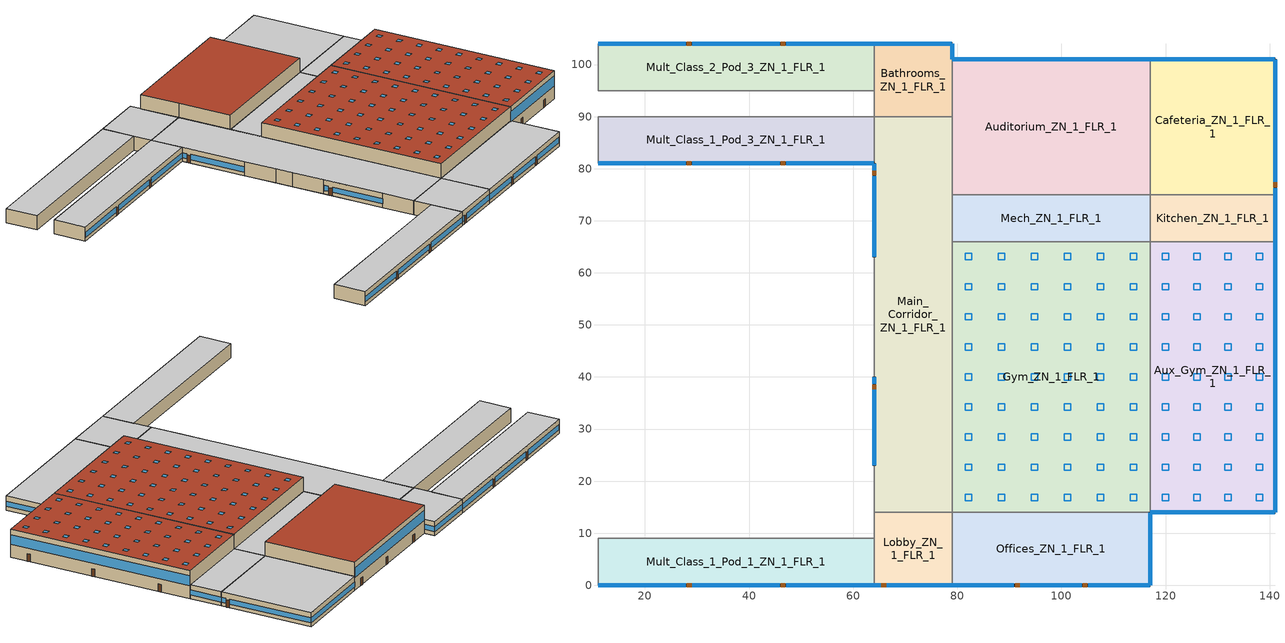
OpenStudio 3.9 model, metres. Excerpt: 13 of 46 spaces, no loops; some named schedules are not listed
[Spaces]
Kitchen_ZN_1_FLR_1
 floor ground (Foundation F 0.9W/m*K Perim 9.0m Area 216.0m2): 141,75 141,66 117,66 117,75 z0
 wall outside: 141,66 141,75 z0:4
 wall to Cafeteria_ZN_1_FLR_1: 141,75 117,75 z0:4
 wall to Aux_Gym_ZN_1_FLR_1: 117,66 141,66 z0:4
 wall to Mech_ZN_1_FLR_1: 117,75 117,66 z0:4
 window: 141,66.05 141,74.95 z1.1:2.52
 ceiling to LIBRARY_MEDIA_CENTER_ZN_1_FLR_2: 141,66 141,75 117,75 117,66 z4
Gym_ZN_1_FLR_1
 floor ground (Foundation F 0.9W/m*K Perim 0.0m Area 1976.0m2): 117,66 117,14 79,14 79,66 z0
 wall to Aux_Gym_ZN_1_FLR_1: 117,14 117,66 z4:8; 117,14 117,66 z0:4
 wall to Main_Corridor_ZN_1_FLR_1: 79,66 79,14 z0:4
 wall to Offices_ZN_1_FLR_1: 79,14 117,14 z0:4
 wall to Offices_ZN_1_FLR_2: 79,14 117,14 z4:8
 wall to Mech_ZN_1_FLR_2: 117,66 79,66 z4:8
 wall to Mech_ZN_1_FLR_1: 117,66 79,66 z0:4
 wall to Main_Corridor_ZN_1_FLR_2: 79,66 79,14 z4:8
 roof outside: 117,14 117,66 79,66 79,14 z8
 skylight: 89.11,56.72 89.11,57.94 87.89,57.94 87.89,56.72 z8; 114.44,39.39 114.44,40.61 113.22,40.61 113.22,39.39 z8; 82.78,56.72 82.78,57.94 81.56,57.94 81.56,56.72 z8; 95.44,33.61 95.44,34.83 94.22,34.83 94.22,33.61 z8; 114.44,45.17 114.44,46.39 113.22,46.39 113.22,45.17 z8; 89.11,33.61 89.11,34.83 87.89,34.83 87.89,33.61 z8; 89.11,50.95 89.11,52.17 87.89,52.17 87.89,50.95 z8; 108.11,33.61 108.11,34.83 106.89,34.83 106.89,33.61 z8; 101.78,62.5 101.78,63.72 100.56,63.72 100.56,62.5 z8; 108.11,56.72 108.11,57.94 106.89,57.94 106.89,56.72 z8; 114.44,22.06 114.44,23.28 113.22,23.28 113.22,22.06 z8; 82.78,62.5 82.78,63.72 81.56,63.72 81.56,62.5 z8; 101.78,39.39 101.78,40.61 100.56,40.61 100.56,39.39 z8; 82.78,50.95 82.78,52.17 81.56,52.17 81.56,50.95 z8; 95.44,27.83 95.44,29.05 94.22,29.05 94.22,27.83 z8; 114.44,16.28 114.44,17.5 113.22,17.5 113.22,16.28 z8; 114.44,27.83 114.44,29.05 113.22,29.05 113.22,27.83 z8; 108.11,22.06 108.11,23.28 106.89,23.28 106.89,22.06 z8; 101.78,22.06 101.78,23.28 100.56,23.28 100.56,22.06 z8; 108.11,39.39 108.11,40.61 106.89,40.61 106.89,39.39 z8; 89.11,62.5 89.11,63.72 87.89,63.72 87.89,62.5 z8; 101.78,33.61 101.78,34.83 100.56,34.83 100.56,33.61 z8; 89.11,16.28 89.11,17.5 87.89,17.5 87.89,16.28 z8; 82.78,45.17 82.78,46.39 81.56,46.39 81.56,45.17 z8; 82.78,33.61 82.78,34.83 81.56,34.83 81.56,33.61 z8; 95.44,50.95 95.44,52.17 94.22,52.17 94.22,50.95 z8; 95.44,22.06 95.44,23.28 94.22,23.28 94.22,22.06 z8; 114.44,33.61 114.44,34.83 113.22,34.83 113.22,33.61 z8; 108.11,16.28 108.11,17.5 106.89,17.5 106.89,16.28 z8; 101.78,45.17 101.78,46.39 100.56,46.39 100.56,45.17 z8; 101.78,56.72 101.78,57.94 100.56,57.94 100.56,56.72 z8; 89.11,27.83 89.11,29.05 87.89,29.05 87.89,27.83 z8; 95.44,56.72 95.44,57.94 94.22,57.94 94.22,56.72 z8; 89.11,22.06 89.11,23.28 87.89,23.28 87.89,22.06 z8; 101.78,16.28 101.78,17.5 100.56,17.5 100.56,16.28 z8; 108.11,27.83 108.11,29.05 106.89,29.05 106.89,27.83 z8; 82.78,16.28 82.78,17.5 81.56,17.5 81.56,16.28 z8; 89.11,45.17 89.11,46.39 87.89,46.39 87.89,45.17 z8; 101.78,50.95 101.78,52.17 100.56,52.17 100.56,50.95 z8; 89.11,39.39 89.11,40.61 87.89,40.61 87.89,39.39 z8; 95.44,16.28 95.44,17.5 94.22,17.5 94.22,16.28 z8; 114.44,50.95 114.44,52.17 113.22,52.17 113.22,50.95 z8; 95.44,39.39 95.44,40.61 94.22,40.61 94.22,39.39 z8; 82.78,39.39 82.78,40.61 81.56,40.61 81.56,39.39 z8; 101.78,27.83 101.78,29.05 100.56,29.05 100.56,27.83 z8; 82.78,22.06 82.78,23.28 81.56,23.28 81.56,22.06 z8; 108.11,50.95 108.11,52.17 106.89,52.17 106.89,50.95 z8; 108.11,62.5 108.11,63.72 106.89,63.72 106.89,62.5 z8; 95.44,62.5 95.44,63.72 94.22,63.72 94.22,62.5 z8; 108.11,45.17 108.11,46.39 106.89,46.39 106.89,45.17 z8; 82.78,27.83 82.78,29.05 81.56,29.05 81.56,27.83 z8; 95.44,45.17 95.44,46.39 94.22,46.39 94.22,45.17 z8; 114.44,56.72 114.44,57.94 113.22,57.94 113.22,56.72 z8; 114.44,62.5 114.44,63.72 113.22,63.72 113.22,62.5 z8
Offices_ZN_1_FLR_1
 floor ground (Foundation F 0.9W/m*K Perim 52.0m Area 532.0m2): 117,14 117,0 79,0 79,14 z0
 wall outside: 79,0 117,0 117,14 z0:4
 wall to Lobby_ZN_1_FLR_1: 79,14 79,0 z0:4
 window: 79.05,0 90.87,0 / 92.09,0 103.91,0 / 105.13,0 116.95,0 z1:2.5; 117,0.05 117,13.95 z1.1:2.51
 door: 91.08,0 91.99,0 / 104.08,0 104.99,0 z0:2.13
 ceiling to Offices_ZN_1_FLR_2: 117,0 117,14 79,14 79,0 z4
Auditorium_ZN_1_FLR_1
 floor ground (Foundation F 0.9W/m*K Perim 38.0m Area 988.0m2): 117,101 117,75 79,75 79,101 z0
 wall outside: 117,101 79,101 z0:8
 wall to LIBRARY_MEDIA_CENTER_ZN_1_FLR_2: 117,75 117,101 z4:8
 wall to Main_Corridor_ZN_1_FLR_1: 79,90 79,75 z0:4
 wall to Cafeteria_ZN_1_FLR_1: 117,75 117,101 z0:4
 wall to Bathrooms_ZN_1_FLR_2: 79,101 79,90 z4:8
 wall to Bathrooms_ZN_1_FLR_1: 79,101 79,90 z0:4
 wall to Main_Corridor_ZN_1_FLR_2: 79,90 79,75 z4:8
 wall to Mech_ZN_1_FLR_2: 79,75 117,75 z4:8
 wall to Mech_ZN_1_FLR_1: 79,75 117,75 z0:4
 window: 116.95,101 79.05,101 z3.7:6.5
 door: 113.7,101 112.78,101 / 100,101 99.09,101 / 85.25,101 84.33,101 z0:2.13
 roof outside: 117,75 117,101 79,101 79,75 z8
Aux_Gym_ZN_1_FLR_1
 floor ground (Foundation F 0.9W/m*K Perim 76.0m Area 1248.0m2): 141,66 141,14 117,14 117,66 z0
 wall outside: 117,14 141,14 141,66 z0:8
 wall to LIBRARY_MEDIA_CENTER_ZN_1_FLR_2: 141,66 117,66 z4:8
 window: 141,14.05 141,65.95 z3.7:6.5; 117.05,14 140.95,14 z3.69:6.51
 door: 122.72,14 123.64,14 / 135.15,14 136.06,14 / 141,18.84 141,19.75 / 141,37.53 141,38.44 / 141,56.72 141,57.64 z0:2.13
 roof outside: 141,14 141,66 117,66 117,14 z8
 skylight: 120.61,50.95 120.61,52.17 119.39,52.17 119.39,50.95 z8; 138.61,22.06 138.61,23.28 137.39,23.28 137.39,22.06 z8; 120.61,27.83 120.61,29.05 119.39,29.05 119.39,27.83 z8; 126.61,56.72 126.61,57.94 125.39,57.94 125.39,56.72 z8; 138.61,56.72 138.61,57.94 137.39,57.94 137.39,56.72 z8; 126.61,27.83 126.61,29.05 125.39,29.05 125.39,27.83 z8; 126.61,16.28 126.61,17.5 125.39,17.5 125.39,16.28 z8; 120.61,39.39 120.61,40.61 119.39,40.61 119.39,39.39 z8; 138.61,45.17 138.61,46.39 137.39,46.39 137.39,45.17 z8; 126.61,45.17 126.61,46.39 125.39,46.39 125.39,45.17 z8; 132.61,16.28 132.61,17.5 131.39,17.5 131.39,16.28 z8; 138.61,27.83 138.61,29.05 137.39,29.05 137.39,27.83 z8; 132.61,33.61 132.61,34.83 131.39,34.83 131.39,33.61 z8; 138.61,16.28 138.61,17.5 137.39,17.5 137.39,16.28 z8; 120.61,62.5 120.61,63.72 119.39,63.72 119.39,62.5 z8; 132.61,39.39 132.61,40.61 131.39,40.61 131.39,39.39 z8; 138.61,50.95 138.61,52.17 137.39,52.17 137.39,50.95 z8; 138.61,62.5 138.61,63.72 137.39,63.72 137.39,62.5 z8; 132.61,45.17 132.61,46.39 131.39,46.39 131.39,45.17 z8; 138.61,33.61 138.61,34.83 137.39,34.83 137.39,33.61 z8; 126.61,39.39 126.61,40.61 125.39,40.61 125.39,39.39 z8; 126.61,62.5 126.61,63.72 125.39,63.72 125.39,62.5 z8; 132.61,62.5 132.61,63.72 131.39,63.72 131.39,62.5 z8; 120.61,56.72 120.61,57.94 119.39,57.94 119.39,56.72 z8; 132.61,50.95 132.61,52.17 131.39,52.17 131.39,50.95 z8; 120.61,45.17 120.61,46.39 119.39,46.39 119.39,45.17 z8; 126.61,33.61 126.61,34.83 125.39,34.83 125.39,33.61 z8; 138.61,39.39 138.61,40.61 137.39,40.61 137.39,39.39 z8; 132.61,56.72 132.61,57.94 131.39,57.94 131.39,56.72 z8; 120.61,33.61 120.61,34.83 119.39,34.83 119.39,33.61 z8; 120.61,16.28 120.61,17.5 119.39,17.5 119.39,16.28 z8; 132.61,22.06 132.61,23.28 131.39,23.28 131.39,22.06 z8; 126.61,22.06 126.61,23.28 125.39,23.28 125.39,22.06 z8; 126.61,50.95 126.61,52.17 125.39,52.17 125.39,50.95 z8; 120.61,22.06 120.61,23.28 119.39,23.28 119.39,22.06 z8; 132.61,27.83 132.61,29.05 131.39,29.05 131.39,27.83 z8
Cafeteria_ZN_1_FLR_1
 floor ground (Foundation F 0.9W/m*K Perim 50.0m Area 624.0m2): 141,101 141,75 117,75 117,101 z0
 wall outside: 141,75 141,101 117,101 z0:4
 window: 141,75.05 141,76.27 / 141,77.49 141,100.95 z1.03:2.51; 140.95,101 117.05,101 z1.1:2.51
 door: 141,76.45 141,77.36 z0:2.13
 ceiling to LIBRARY_MEDIA_CENTER_ZN_1_FLR_2: 141,75 141,101 117,101 117,75 z4
Mult_Class_1_Pod_1_ZN_1_FLR_1
 floor ground (Foundation F 0.9W/m*K Perim 53.0m Area 477.0m2): 64,9 64,0 11,0 11,9 z0
 wall outside: 11,0 64,0 z0:4
 wall to Lobby_ZN_1_FLR_1: 64,0 64,9 z0:4
 wall to Corner_Class_1_Pod_1_ZN_1_FLR_1: 11,9 11,0 z0:4
 wall to Corridor_Pod_1_ZN_1_FLR_1: 64,9 11,9 z0:4
 window: 11.05,0 27.87,0 / 29.09,0 45.91,0 / 47.13,0 63.95,0 z1.03:2.5
 door: 28.05,0 28.96,0 / 46.08,0 46.99,0 z0:2.13
 ceiling to Mult_Class_1_Pod_1_ZN_1_FLR_2: 64,0 64,9 11,9 11,0 z4
Main_Corridor_ZN_1_FLR_1
 floor ground (Foundation F 0.9W/m*K Perim 35.0m Area 1140.0m2): 79,90 79,14 64,14 64,90 z0
 wall outside: 64,81 64,63 / 64,40 64,23 z0:4
 wall to Mult_Class_2_Pod_1_ZN_1_FLR_1: 64,23 64,14 z0:4
 wall to Mult_Class_2_Pod_2_ZN_1_FLR_1: 64,63 64,54 z0:4
 wall to Lobby_ZN_1_FLR_1: 64,14 79,14 z0:4
 wall to Mult_Class_1_Pod_3_ZN_1_FLR_1: 64,90 64,81 z0:4
 wall to Mech_ZN_1_FLR_1: 79,66 79,75 z0:4
 wall to Mult_Class_1_Pod_2_ZN_1_FLR_1: 64,49 64,40 z0:4
 wall to Corridor_Pod_2_ZN_1_FLR_1: 64,54 64,49 z0:4
 wall to Bathrooms_ZN_1_FLR_1: 79,90 64,90 z0:4
 window: 64,80.95 64,79.73 / 64,78.51 64,63.05 z1:2.51; 64,39.95 64,38.73 / 64,37.51 64,23.05 z0.99:2.51
 door: 64,79.62 64,78.7 / 64,38.55 64,37.63 z0:2.13
 ceiling to Main_Corridor_ZN_1_FLR_2: 79,14 79,90 64,90 64,14 z4
Bathrooms_ZN_1_FLR_1
 floor ground (Foundation F 0.9W/m*K Perim 18.0m Area 210.0m2): 79,104 79,90 64,90 64,104 z0
 wall outside: 79,101 79,104 64,104 z0:4
 wall to Corridor_Pod_3_ZN_1_FLR_1: 64,95 64,90 z0:4
 wall to Mult_Class_2_Pod_3_ZN_1_FLR_1: 64,104 64,95 z0:4
 window: 78.95,104 64.05,104 z1.1:2.51; 79,101.05 79,103.95 z1.1:2.55
 ceiling to Bathrooms_ZN_1_FLR_2: 79,90 79,104 64,104 64,90 z4
Mult_Class_1_Pod_3_ZN_1_FLR_1
 floor ground (Foundation F 0.9W/m*K Perim 53.0m Area 477.0m2): 64,90 64,81 11,81 11,90 z0
 wall outside: 11,81 64,81 z0:4
 wall to Corridor_Pod_3_ZN_1_FLR_1: 64,90 11,90 z0:4
 wall to Corner_Class_1_Pod_3_ZN_1_FLR_1: 11,90 11,81 z0:4
 window: 11.05,81 27.87,81 / 29.09,81 45.91,81 / 47.13,81 63.95,81 z1.03:2.5
 door: 28.01,81 28.93,81 / 46.08,81 47,81 z0:2.13
 ceiling to Mult_Class_1_Pod_3_ZN_1_FLR_2: 64,81 64,90 11,90 11,81 z4
Lobby_ZN_1_FLR_1
 floor ground (Foundation F 0.9W/m*K Perim 15.0m Area 210.0m2): 79,14 79,0 64,0 64,14 z0
 wall outside: 64,0 79,0 z0:4
 wall to Corridor_Pod_1_ZN_1_FLR_1: 64,14 64,9 z0:4
 window: 64.05,0 65.27,0 / 66.49,0 78.95,0 z0.97:2.51
 door: 65.43,0 66.35,0 z0:2.13
 ceiling to Lobby_ZN_1_FLR_2: 79,0 79,14 64,14 64,0 z4
Mult_Class_2_Pod_3_ZN_1_FLR_1
 floor ground (Foundation F 0.9W/m*K Perim 53.0m Area 477.0m2): 64,104 64,95 11,95 11,104 z0
 wall outside: 64,104 11,104 z0:4
 wall to Corner_Class_2_Pod_3_ZN_1_FLR_1: 11,104 11,95 z0:4
 wall to Corridor_Pod_3_ZN_1_FLR_1: 11,95 64,95 z0:4
 window: 63.95,104 47.13,104 / 45.91,104 29.09,104 / 27.87,104 11.05,104 z1.03:2.5
 door: 46.96,104 46.05,104 / 28.94,104 28.02,104 z0:2.13
 ceiling to Mult_Class_2_Pod_3_ZN_1_FLR_2: 64,95 64,104 11,104 11,95 z4
Mech_ZN_1_FLR_1
 floor ground (Foundation F 0.9W/m*K Perim 0.0m Area 342.0m2): 117,75 117,66 79,66 79,75 z0
 ceiling to Mech_ZN_1_FLR_2: 117,66 117,75 79,75 79,66 z4
[Site]
New York-John F Kennedy Intl AP_NY_USA: Latitude {deg}=40.65; Longitude {deg}=-73.8; Time Zone {hr}=-5; Elevation {m}=5; Terrain=City
[Building]
-SecondarySchool-ASHRAE 169-2013-4A created: 2025-11-20 23:42:55 +0000: North Axis {deg}=0; Default Construction Set=90.1-2019 - SecSchl - ASHRAE 169-2013-4A; Standards Number of Stories=2; Standards Number of Above Ground Stories=2; Standards Building Type=SecondarySchool
[ClimateZones]
Climate Zone Institution Name 1=ASHRAE; Climate Zone Document Name 1=ANSI/ASHRAE Standard 169; Climate Zone Document Year 1=2006; Climate Zone Value 1=4A
[SizingPeriod:DesignDay] Barometric Pressure {Pa}=101241; Rain Indicator=No; Snow Indicator=No; Day of Month=21; Daylight Saving Time Indicator=No; Humidity Condition Type=Wetbulb; Dry-Bulb Temperature Range Modifier Type=DefaultMultipliers
Name | Maximum Dry-Bulb Temperature {C} | Daily Dry-Bulb Temperature Range {deltaC} | Wind Speed {m/s} | Wind Direction {deg} | Month | Day Type | Wetbulb or DewPoint at Maximum Dry-Bulb {C} | Solar Model Indicator | ASHRAE Clear Sky Optical Depth for Beam Irradiance | ASHRAE Clear Sky Optical Depth for Diffuse Irradiance | Sky Clearness
New.York-John.F.Kennedy.Intl.AP_NY_USA Ann Clg .4% Condns DB=>MWB | 32.1 | 7.4 | 5.6 | 230 | 7 | SummerDesignDay | 23.1 | ASHRAETau | 0.541 | 1.8
New.York-John.F.Kennedy.Intl.AP_NY_USA Ann Clg .4% Condns WB=>MDB | 29.1 | 7.4 | 5.6 | 230 | 7 | SummerDesignDay | 25 | ASHRAETau | 0.541 | 1.8
New.York-John.F.Kennedy.Intl.AP_NY_USA Ann Htg 99.6% Condns DB | -10.7 | 0 | 7.5 | 320 | 1 | WinterDesignDay | -10.7 | ASHRAEClearSky |  |  | 0
[Site:WaterMainsTemperature]
Calculation Method=Correlation; Annual Average Outdoor Air Temperature {C}=12.4667; Maximum Difference In Monthly Average Outdoor Air Temperatures {deltaC}=25.2
[Site:GroundTemperature:Shallow]
6, 2.1, 1.1, 2, 7.2, 13.1, 18.7, 22.7, 23.9, 22, 17.5, 11.7
[Site:GroundTemperature:Deep]
11.8, 9, 7.2, 6.7, 7.7, 10.1, 13, 15.9, 17.8, 18.2, 17.1, 14.8
[Site:GroundTemperature:FCfactorMethod]
January Ground Temperature {C}=14; February Ground Temperature {C}=7.3; March Ground Temperature {C}=3.3; April Ground Temperature {C}=1.2; May Ground Temperature {C}=-0.2; June Ground Temperature {C}=5.6; July Ground Temperature {C}=10.9; August Ground Temperature {C}=16.1; September Ground Temperature {C}=21.7; October Ground Temperature {C}=25; November Ground Temperature {C}=24.8; December Ground Temperature {C}=19.9
[Material:NoMass] Thermal Absorptance=0.9; Solar Absorptance=0.7
Name | Roughness | Thermal Resistance {m2-K/W} | Visible Absorptance
CP02 CARPET PAD | VeryRough | 0.21648 | 0.8
Typical Insulation R-14.97 | Smooth | 2.63723 | 0.7
Typical Carpet Pad | Smooth | 0.21648 | 0.8
Typical Insulation R-13.45 | Smooth | 2.368 | 0.7
Typical Insulation R-30.13 | Smooth | 5.30668 | 0.7
Typical Insulation R-1.85 | Smooth | 0.326262 | 0.7
Typical Insulation R-2.38 | Smooth | 0.418404 | 0.7
[Material]
Name | Roughness | Thickness {m} | Conductivity {W/m-K} | Density {kg/m3} | Specific Heat {J/kg-K} | Thermal Absorptance | Solar Absorptance | Visible Absorptance
100mm Normalweight concrete floor | MediumSmooth | 0.1016 | 2.31 | 2322 | 832
G01 13mm gypsum board | Smooth | 0.0127 | 0.16 | 800 | 1090 | 0.9 | 0.7 | 0.5
4 in. Normalweight Concrete Floor | MediumRough | 0.1016 | 2.31 | 2322 | 832 | 0.9 | 0.7 | 0.7
25mm Stucco | Smooth | 0.0254 | 0.72 | 1856 | 840 | 0.9 | 0.7 | 0.7
5/8 in. Gypsum Board | MediumSmooth | 0.0159 | 0.16 | 800 | 1090 | 0.9 | 0.7 | 0.7
Roof Membrane | VeryRough | 0.0095 | 0.16 | 1121.29 | 1460 | 0.9 | 0.7 | 0.7
Metal Roof Surface; F08 Metal surface | Smooth | 0.0008 | 45.28 | 7824 | 500 | 0.9 | 0.7 | 0.7
8 in. Normalweight Concrete Floor | MediumRough | 0.2032 | 2.31 | 2322 | 832 | 0.9 | 0.7 | 0.7
8 in. Concrete Block Basement Wall | MediumRough | 0.2032 | 1.326 | 1842 | 912 | 0.9 | 0.7 | 0.7
G05 25mm wood | MediumSmooth | 0.0254 | 0.15 | 608 | 1630 | 0.9 | 0.5 | 0.5
Std Wood 6inch | MediumSmooth | 0.15 | 0.12 | 540 | 1210 | 0.9 | 0.7 | 0.7
[Construction:FfactorGroundFloor] F-Factor {W/m-K}=0.899982
Name | Area {m2} | PerimeterExposed {m}
Foundation F 0.9W/m*K Perim 18.0m Area 210.0m2 | 210 | 18
Foundation F 0.9W/m*K Perim 76.0m Area 1248.0m2 | 1248 | 76
Foundation F 0.9W/m*K Perim 38.0m Area 988.0m2 | 988 | 38
Foundation F 0.9W/m*K Perim 53.0m Area 477.0m2 | 477 | 53
Foundation F 0.9W/m*K Perim 15.0m Area 210.0m2 | 210 | 15
Foundation F 0.9W/m*K Perim 35.0m Area 1140.0m2 | 1140 | 35
Foundation F 0.9W/m*K Perim 0.0m Area 342.0m2 | 342 | 0
Foundation F 0.9W/m*K Perim 52.0m Area 532.0m2 | 532 | 52
Foundation F 0.9W/m*K Perim 9.0m Area 216.0m2 | 216 | 9
Foundation F 0.9W/m*K Perim 0.0m Area 1976.0m2 | 1976 | 0
Foundation F 0.9W/m*K Perim 50.0m Area 624.0m2 | 624 | 50
[DefaultConstructionSet]
90.1-2019 - SecSchl - ASHRAE 169-2013-4A: Default Exterior Surface Constructions=Default Surface Constructions 1; Default Interior Surface Constructions=Default Surface Constructions 2; Default Ground Contact Surface Constructions=Default Surface Constructions 3; Default Exterior SubSurface Constructions=Default Sub Surface Constructions 1; Default Interior SubSurface Constructions=Default Sub Surface Constructions 2; Interior Partition Construction=Typical Interior Partition
[DefaultSurfaceConstructions]
Name | Floor Construction | Wall Construction | Roof Ceiling Construction
Default Surface Constructions 1 | Typical Insulated Exterior Mass Floor R-17.54 | Typical Insulated Steel Framed Exterior Wall R-15.63 | Typical IEAD Roof R-31.25
Default Surface Constructions 2 | Typical Interior Floor | Typical Interior Wall | Typical Interior Ceiling
Default Surface Constructions 3 | Typical Insulated Carpeted 8in Slab Floor | Typical Insulated Basement Mass Wall
[Construction]
Typical Insulated Exterior Mass Floor R-17.54: Typical Insulation R-14.97, 4 in. Normalweight Concrete Floor, Typical Carpet Pad
Typical Insulated Steel Framed Exterior Wall R-15.63: 25mm Stucco, 5/8 in. Gypsum Board, Typical Insulation R-13.45, 5/8 in. Gypsum Board
Typical IEAD Roof R-31.25: Roof Membrane, Typical Insulation R-30.13, Metal Roof Surface
Typical Interior Floor: 100mm Normalweight concrete floor, CP02 CARPET PAD
Typical Interior Wall: G01 13mm gypsum board, G01 13mm gypsum board
Typical Interior Ceiling: CP02 CARPET PAD, 100mm Normalweight concrete floor
Typical Insulated Carpeted 8in Slab Floor: 8 in. Normalweight Concrete Floor, Typical Carpet Pad
Typical Insulated Basement Mass Wall: 8 in. Concrete Block Basement Wall
U 0.36 SHGC 0.36 Simple Glazing: U 0.36 SHGC 0.36 Simple Glazing
U 0.45 SHGC 0.33 Simple Glazing: U 0.45 SHGC 0.33 Simple Glazing
Typical Insulated Metal Door R-2.7: F08 Metal surface, Typical Insulation R-1.85
U 0.63 SHGC 0.33 Simple Glazing: U 0.63 SHGC 0.33 Simple Glazing
Typical Overhead Door R-3.23: Typical Insulation R-2.38
U 0.5 SHGC 0.4 Simple Glazing: U 0.5 SHGC 0.4 Simple Glazing
Typical Interior Window: Clear 3mm
Typical Interior Door; Typical Interior Partition: G05 25mm wood
InteriorFurnishings: Std Wood 6inch
[DefaultSubSurfaceConstructions]
Name | Fixed Window Construction | Operable Window Construction | Door Construction | Glass Door Construction | Overhead Door Construction | Skylight Construction | Tubular Daylight Dome Construction | Tubular Daylight Diffuser Construction
Default Sub Surface Constructions 1 | U 0.36 SHGC 0.36 Simple Glazing | U 0.45 SHGC 0.33 Simple Glazing | Typical Insulated Metal Door R-2.7 | U 0.63 SHGC 0.33 Simple Glazing | Typical Overhead Door R-3.23 | U 0.5 SHGC 0.4 Simple Glazing | Typical Interior Window | Typical Interior Window
Default Sub Surface Constructions 2 | Typical Interior Window | Typical Interior Window | Typical Interior Door
[WindowMaterial:SimpleGlazingSystem] Visible Transmittance=0.81
Name | U-Factor {W/m2-K} | Solar Heat Gain Coefficient
U 0.36 SHGC 0.36 Simple Glazing | 2.04417 | 0.36
U 0.45 SHGC 0.33 Simple Glazing | 2.55522 | 0.33
U 0.63 SHGC 0.33 Simple Glazing | 3.57731 | 0.33
U 0.5 SHGC 0.4 Simple Glazing | 2.83913 | 0.4
[WindowMaterial:Glazing]
Clear 3mm: Optical Data Type=SpectralAverage; Thickness {m}=0.003; Solar Transmittance at Normal Incidence=0.837; Front Side Solar Reflectance at Normal Incidence=0.075; Back Side Solar Reflectance at Normal Incidence=0.075; Visible Transmittance at Normal Incidence=0.898; Front Side Visible Reflectance at Normal Incidence=0.081; Back Side Visible Reflectance at Normal Incidence=0.081; Infrared Transmittance at Normal Incidence=0; Front Side Infrared Hemispherical Emissivity=0.84; Back Side Infrared Hemispherical Emissivity=0.84; Conductivity {W/m-K}=0.9; Dirt Correction Factor for Solar and Visible Transmittance=1; Solar Diffusing=No
[Space] Building Story=Building Story 1; Part of Total Floor Area=Yes
Name | Space Type | Thermal Zone
Kitchen_ZN_1_FLR_1 | SecondarySchool Kitchen | Kitchen_ZN_1_FLR_1 ZN
Gym_ZN_1_FLR_1 | SecondarySchool Gym | Gym_ZN_1_FLR_1 ZN
Offices_ZN_1_FLR_1 | SecondarySchool Office | Offices_ZN_1_FLR_1 ZN
Auditorium_ZN_1_FLR_1 | SecondarySchool Auditorium | Auditorium_ZN_1_FLR_1 ZN
Aux_Gym_ZN_1_FLR_1 | SecondarySchool Gym | Aux_Gym_ZN_1_FLR_1 ZN
Cafeteria_ZN_1_FLR_1 | SecondarySchool Cafeteria | Cafeteria_ZN_1_FLR_1 ZN
Mult_Class_1_Pod_3_ZN_1_FLR_1 | SecondarySchool Classroom | Mult_Class_1_Pod_3_ZN_1_FLR_1 ZN
Mult_Class_1_Pod_1_ZN_1_FLR_1 | SecondarySchool Classroom | Mult_Class_1_Pod_1_ZN_1_FLR_1 ZN
Mech_ZN_1_FLR_1 | SecondarySchool Mechanical | Mech_ZN_1_FLR_1 ZN
Main_Corridor_ZN_1_FLR_1 | SecondarySchool Corridor | Main_Corridor_ZN_1_FLR_1 ZN
Bathrooms_ZN_1_FLR_1 | SecondarySchool Restroom | Bathrooms_ZN_1_FLR_1 ZN
Lobby_ZN_1_FLR_1 | SecondarySchool Lobby | Lobby_ZN_1_FLR_1 ZN
Mult_Class_2_Pod_3_ZN_1_FLR_1 | SecondarySchool Classroom | Mult_Class_2_Pod_3_ZN_1_FLR_1 ZN
[BuildingStory]
Building Story 1: Nominal Z Coordinate {m}=0
[SpaceType] Standards Building Type=SecondarySchool
Name | Default Schedule Set | Design Specification Outdoor Air Object | Standards Space Type
SecondarySchool Office | SecondarySchool Office Schedule Set | SecondarySchool Office Ventilation | Office
SecondarySchool Lobby | SecondarySchool Lobby Schedule Set | SecondarySchool Lobby Ventilation | Lobby
SecondarySchool Gym | SecondarySchool Gym Schedule Set | SecondarySchool Gym Ventilation | Gym
SecondarySchool Mechanical | SecondarySchool Mechanical Schedule Set | SecondarySchool Mechanical Ventilation | Mechanical
SecondarySchool Cafeteria | SecondarySchool Cafeteria Schedule Set | SecondarySchool Cafeteria Ventilation | Cafeteria
SecondarySchool Kitchen | SecondarySchool Kitchen Schedule Set | SecondarySchool Kitchen Ventilation | Kitchen
SecondarySchool Restroom | SecondarySchool Restroom Schedule Set | SecondarySchool Restroom Ventilation | Restroom
SecondarySchool Auditorium | SecondarySchool Auditorium Schedule Set | SecondarySchool Auditorium Ventilation | Auditorium
SecondarySchool Corridor | SecondarySchool Corridor Schedule Set | SecondarySchool Corridor Ventilation | Corridor
SecondarySchool Classroom | SecondarySchool Classroom Schedule Set | SecondarySchool Classroom Ventilation | Classroom
[People:Definition] Number of People Calculation Method=People/Area; Fraction Radiant=0.3; Thermal Comfort Model Type 1=AdaptiveASH55
Name | People per Space Floor Area {person/m2}
SecondarySchool Auditorium People Definition | 1.61459
SecondarySchool Cafeteria People Definition | 1.07639
SecondarySchool Classroom People Definition | 0.376737
SecondarySchool Gym People Definition | 0.322917
SecondarySchool Kitchen People Definition | 0.163934
SecondarySchool Office People Definition | 0.0538196
[People] Work Efficiency Schedule=Work Efficiency Schedule; Clothing Insulation Schedule=Clothing Schedule; Air Velocity Schedule=Air Velocity Schedule; Multiplier=1
Name | People Definition | Space or SpaceType
SecondarySchool Auditorium People | SecondarySchool Auditorium People Definition | SecondarySchool Auditorium
SecondarySchool Cafeteria People | SecondarySchool Cafeteria People Definition | SecondarySchool Cafeteria
SecondarySchool Classroom People | SecondarySchool Classroom People Definition | SecondarySchool Classroom
SecondarySchool Gym People | SecondarySchool Gym People Definition | SecondarySchool Gym
SecondarySchool Kitchen People | SecondarySchool Kitchen People Definition | SecondarySchool Kitchen
SecondarySchool Office People | SecondarySchool Office People Definition | SecondarySchool Office
[Lights:Definition] Design Level Calculation Method=Watts/Area; Fraction Radiant=0.37; Fraction Visible=0.2; Return Air Fraction=0
Name | Watts per Space Floor Area {W/m2}
SecondarySchool Auditorium Lights Definition | 6.56599
SecondarySchool Cafeteria Lights Definition; SecondarySchool Mechanical Lights Definition | 4.62848
SecondarySchool Classroom Lights Definition | 7.64238
SecondarySchool Corridor Lights Definition | 4.4132
SecondarySchool Gym Lights Definition | 9.68752
SecondarySchool Kitchen Lights Definition | 11.7327
SecondarySchool Lobby Lights Definition | 9.04168
SecondarySchool Office Lights Definition | 7.96529
SecondarySchool Restroom Lights Definition | 6.78126
[ElectricEquipment:Definition]
Name | Design Level Calculation Method | Watts per Space Floor Area {W/m2} | Fraction Latent | Fraction Radiant | Fraction Lost | Design Level {W}
SecondarySchool Auditorium Elec Equip Definition; SecondarySchool Gym Elec Equip Definition | Watts/Area | 4.9514 | 0 | 0.5 | 0
SecondarySchool Cafeteria Elec Equip Definition | Watts/Area | 76.962 | 0 | 0.5 | 0
SecondarySchool Classroom Elec Equip Definition | Watts/Area | 9.99967 | 0 | 0.5 | 0
SecondarySchool Corridor Elec Equip Definition; SecondarySchool Lobby Elec Equip Definition; SecondarySchool Mechanical Elec Equip Definition; SecondarySchool Restroom Elec Equip Definition | Watts/Area | 3.98265 | 0 | 0.5 | 0
SecondarySchool Kitchen Elec Equip Definition | Watts/Area | 222.275 | 0.25 | 0.3 | 0.2
SecondarySchool Office Elec Equip Definition | Watts/Area | 10.7639 | 0 | 0.5 | 0
Kitchen Electric Equipment Definition1 | EquipmentLevel |  | 0 | 0.25 | 0 | 555
Kitchen Electric Equipment Definition2 | EquipmentLevel |  | 0 | 0.25 | 0 | 313.3
Elevator Lift Motor | EquipmentLevel |  |  | 0.5 |  | 16055
Elevator Fan | EquipmentLevel |  |  | 0.5 |  | 30.9576
Elevator Lights | EquipmentLevel |  |  | 0.5 |  | 32.3486
[ElectricEquipment]
Name | Electric Equipment Definition | Space or SpaceType | Schedule | Multiplier
SecondarySchool Auditorium Elec Equip | SecondarySchool Auditorium Elec Equip Definition | SecondarySchool Auditorium
SecondarySchool Cafeteria Elec Equip | SecondarySchool Cafeteria Elec Equip Definition | SecondarySchool Cafeteria
SecondarySchool Classroom Elec Equip | SecondarySchool Classroom Elec Equip Definition | SecondarySchool Classroom
SecondarySchool Corridor Elec Equip | SecondarySchool Corridor Elec Equip Definition | SecondarySchool Corridor
SecondarySchool Gym Elec Equip | SecondarySchool Gym Elec Equip Definition | SecondarySchool Gym
SecondarySchool Kitchen Elec Equip | SecondarySchool Kitchen Elec Equip Definition | SecondarySchool Kitchen
SecondarySchool Lobby Elec Equip | SecondarySchool Lobby Elec Equip Definition | SecondarySchool Lobby
SecondarySchool Mechanical Elec Equip | SecondarySchool Mechanical Elec Equip Definition | SecondarySchool Mechanical
SecondarySchool Office Elec Equip | SecondarySchool Office Elec Equip Definition | SecondarySchool Office
SecondarySchool Restroom Elec Equip | SecondarySchool Restroom Elec Equip Definition | SecondarySchool Restroom
Kitchen_Reach-in-Freezer | Kitchen Electric Equipment Definition1 | SecondarySchool Kitchen | SchoolSecondary ALWAYS_ON
Kitchen_Reach-in-Refrigerator | Kitchen Electric Equipment Definition2 | SecondarySchool Kitchen | SchoolSecondary ALWAYS_ON
2 Elevator Lift Motors | Elevator Lift Motor | Mech_ZN_1_FLR_1 | SchoolSecondary BLDG_ELEVATORS | 2
2 Elevator Fans | Elevator Fan | Mech_ZN_1_FLR_1 | SchoolSecondary ELEV_LIGHT_FAN_SCH_ADD_DF | 2
2 Elevator Lights | Elevator Lights | Mech_ZN_1_FLR_1 | SchoolSecondary ELEV_LIGHT_FAN_SCH_ADD_DF | 2
[DesignSpecification:OutdoorAir] Outdoor Air Method=Sum
Name | Outdoor Air Flow per Person {m3/s-person} | Outdoor Air Flow per Floor Area {m3/s-m2} | Outdoor Air Flow Rate Fraction Schedule
SecondarySchool Auditorium Ventilation; SecondarySchool Office Ventilation | 0.00235974 | 0.0003048
SecondarySchool Cafeteria Ventilation; SecondarySchool Kitchen Ventilation | 0.00353961 | 0.0009144
SecondarySchool Classroom Ventilation | 0.00471947 | 0.0006096
SecondarySchool Corridor Ventilation; SecondarySchool Lobby Ventilation |  | 0.0003048
SecondarySchool Gym Ventilation |  | 0.001524
SecondarySchool Mechanical Ventilation |  | 0.0006096
SecondarySchool Restroom Ventilation | 0 | 0 | DesignDaysOnly
[DefaultScheduleSet] People Activity Level Schedule=SchoolSecondary ACTIVITY_SCH
Name | Number of People Schedule | Lighting Schedule | Electric Equipment Schedule | Gas Equipment Schedule
SecondarySchool Auditorium Schedule Set | SchoolSecondary BLDG_OCC_SCH_Auditorium | SchoolSecondary BLDG_LIGHT_SCH_2013 | SchoolSecondary BLDG_EQUIP_SCH_2013
SecondarySchool Cafeteria Schedule Set | SchoolSecondary BLDG_OCC_SCH_Cafeteria | SchoolSecondary BLDG_LIGHT_SCH_2013 | SchoolSecondary KITCHEN_ELEC_EQUIP_SCH
SecondarySchool Classroom Schedule Set | SchoolSecondary BLDG_OCC_SCH | SchoolSecondary BLDG_LIGHT_CLASSROOM_SCH_2013 | SchoolSecondary BLDG_EQUIP_SCH_2013
SecondarySchool Corridor Schedule Set | SchoolSecondary BLDG_OCC_SCH | SchoolSecondary BLDG_LIGHT_CORRIDOR_SCH_2013 | SchoolSecondary BLDG_EQUIP_SCH_2013
SecondarySchool Gym Schedule Set | SchoolSecondary BLDG_OCC_SCH_Gym | SchoolSecondary BLDG_LIGHT_GYM_SCH_2013 | SchoolSecondary BLDG_EQUIP_SCH_2013
SecondarySchool Kitchen Schedule Set | SchoolSecondary BLDG_OCC_SCH | SchoolSecondary BLDG_LIGHT_SCH_2013 | SchoolSecondary KITCHEN_ELEC_EQUIP_SCH | SchoolSecondary KITCHEN_GAS_EQUIP_SCH
SecondarySchool Lobby Schedule Set | SchoolSecondary BLDG_OCC_SCH | SchoolSecondary BLDG_LIGHT_LOBBYFLR1_SCH_2013 | SchoolSecondary BLDG_EQUIP_SCH_2013
SecondarySchool Mechanical Schedule Set | SchoolSecondary BLDG_OCC_SCH | SchoolSecondary BLDG_LIGHT_MECHANICAL_SCH_2013 | SchoolSecondary BLDG_EQUIP_SCH_2013
SecondarySchool Office Schedule Set | SchoolSecondary BLDG_OCC_SCH_Offices | SchoolSecondary BLDG_LIGHT_OFFICE_SCH_2013 | SchoolSecondary BLDG_EQUIP_SCH_2013
SecondarySchool Restroom Schedule Set | SchoolSecondary BLDG_OCC_SCH | SchoolSecondary BLDG_LIGHT_BATH_SCH_2013 | SchoolSecondary BLDG_EQUIP_SCH_2013
[ThermostatSetpoint:DualSetpoint]
Name | Heating Setpoint Temperature Schedule | Cooling Setpoint Temperature Schedule
SecondarySchool Auditorium Thermostat 1; SecondarySchool Gym Thermostat 1; SecondarySchool Cafeteria Thermostat 1; SecondarySchool Gym Thermostat 2; SecondarySchool Kitchen Thermostat 1 | SchoolSecondary HTGSETP_SCH_PSZ_AC | SchoolSecondary CLGSETP_SCH_NO_SETBACK
SecondarySchool Restroom Thermostat 1; SecondarySchool Mechanical Thermostat 1 | SchoolSecondary HTGSETP_SCH_Setback | SchoolSecondary CLGSETP_SCH_Setback
SecondarySchool Lobby Thermostat 1; SecondarySchool Corridor Thermostat 7; SecondarySchool Classroom Thermostat 13; SecondarySchool Classroom Thermostat 17; SecondarySchool Classroom Thermostat 22 | SchoolSecondary HTGSETP_SCH_YES_OPTIMUM | SchoolSecondary CLGSETP_SCH_NO_SETBACK
SecondarySchool Office Thermostat 1 | SchoolSecondary HTGSETP_SCH_YES_OPTIMUM - occupant standby mode | SchoolSecondary CLGSETP_SCH_NO_SETBACK - occupant standby mode
[GasEquipment:Definition]
SecondarySchool Kitchen Gas Equip Definition: Design Level Calculation Method=Watts/Area; Watts per Space Floor Area {W/m2}=1678.56; Fraction Latent=0.1; Fraction Radiant=0.2; Fraction Lost=0.7
[GasEquipment]
SecondarySchool Kitchen Gas Equip: Gas Equipment Definition=SecondarySchool Kitchen Gas Equip Definition; Space or SpaceType=SecondarySchool Kitchen
[SpaceInfiltration:DesignFlowRate] Design Flow Rate Calculation Method=Flow/ExteriorArea; Flow per Exterior Surface Area {m3/s-m2}=0.000570329; Velocity Term Coefficient=0
Name | Space or SpaceType | Schedule | Constant Term Coefficient | Temperature Term Coefficient | Velocity Squared Term Coefficient
Bathrooms_ZN_1_FLR_1 HVAC On Infiltration | Bathrooms_ZN_1_FLR_1 | Infiltration HVAC On Schedule | 0.0725 | 0.0091 | 0.0893
Bathrooms_ZN_1_FLR_1 HVAC Off Infiltration | Bathrooms_ZN_1_FLR_1 | Infiltration HVAC Off Schedule | 0 | 0.0174 | 0.1016
Aux_Gym_ZN_1_FLR_1 HVAC On Infiltration | Aux_Gym_ZN_1_FLR_1 | Infiltration HVAC On Schedule | 0.0725 | 0.0091 | 0.0893
Aux_Gym_ZN_1_FLR_1 HVAC Off Infiltration | Aux_Gym_ZN_1_FLR_1 | Infiltration HVAC Off Schedule | 0 | 0.0174 | 0.1016
Auditorium_ZN_1_FLR_1 HVAC On Infiltration | Auditorium_ZN_1_FLR_1 | Infiltration HVAC On Schedule | 0.0725 | 0.0091 | 0.0893
Auditorium_ZN_1_FLR_1 HVAC Off Infiltration | Auditorium_ZN_1_FLR_1 | Infiltration HVAC Off Schedule | 0 | 0.0174 | 0.1016
Lobby_ZN_1_FLR_1 HVAC On Infiltration | Lobby_ZN_1_FLR_1 | Infiltration HVAC On Schedule | 0.0725 | 0.0091 | 0.0893
Lobby_ZN_1_FLR_1 HVAC Off Infiltration | Lobby_ZN_1_FLR_1 | Infiltration HVAC Off Schedule | 0 | 0.0174 | 0.1016
Main_Corridor_ZN_1_FLR_1 HVAC On Infiltration | Main_Corridor_ZN_1_FLR_1 | Infiltration HVAC On Schedule | 0.0725 | 0.0091 | 0.0893
Main_Corridor_ZN_1_FLR_1 HVAC Off Infiltration | Main_Corridor_ZN_1_FLR_1 | Infiltration HVAC Off Schedule | 0 | 0.0174 | 0.1016
Offices_ZN_1_FLR_1 HVAC On Infiltration | Offices_ZN_1_FLR_1 | Infiltration HVAC On Schedule | 0.0725 | 0.0091 | 0.0893
Offices_ZN_1_FLR_1 HVAC Off Infiltration | Offices_ZN_1_FLR_1 | Infiltration HVAC Off Schedule | 0 | 0.0174 | 0.1016
Kitchen_ZN_1_FLR_1 HVAC On Infiltration | Kitchen_ZN_1_FLR_1 | Infiltration HVAC On Schedule | 0.0725 | 0.0091 | 0.0893
Kitchen_ZN_1_FLR_1 HVAC Off Infiltration | Kitchen_ZN_1_FLR_1 | Infiltration HVAC Off Schedule | 0 | 0.0174 | 0.1016
Gym_ZN_1_FLR_1 HVAC On Infiltration | Gym_ZN_1_FLR_1 | Infiltration HVAC On Schedule | 0.0725 | 0.0091 | 0.0893
Gym_ZN_1_FLR_1 HVAC Off Infiltration | Gym_ZN_1_FLR_1 | Infiltration HVAC Off Schedule | 0 | 0.0174 | 0.1016
Mult_Class_1_Pod_1_ZN_1_FLR_1 HVAC On Infiltration | Mult_Class_1_Pod_1_ZN_1_FLR_1 | Infiltration HVAC On Schedule | 0.0725 | 0.0091 | 0.0893
Mult_Class_1_Pod_1_ZN_1_FLR_1 HVAC Off Infiltration | Mult_Class_1_Pod_1_ZN_1_FLR_1 | Infiltration HVAC Off Schedule | 0 | 0.0174 | 0.1016
Mult_Class_2_Pod_3_ZN_1_FLR_1 HVAC On Infiltration | Mult_Class_2_Pod_3_ZN_1_FLR_1 | Infiltration HVAC On Schedule | 0.0725 | 0.0091 | 0.0893
Mult_Class_2_Pod_3_ZN_1_FLR_1 HVAC Off Infiltration | Mult_Class_2_Pod_3_ZN_1_FLR_1 | Infiltration HVAC Off Schedule | 0 | 0.0174 | 0.1016
Mult_Class_1_Pod_3_ZN_1_FLR_1 HVAC On Infiltration | Mult_Class_1_Pod_3_ZN_1_FLR_1 | Infiltration HVAC On Schedule | 0.0725 | 0.0091 | 0.0893
Mult_Class_1_Pod_3_ZN_1_FLR_1 HVAC Off Infiltration | Mult_Class_1_Pod_3_ZN_1_FLR_1 | Infiltration HVAC Off Schedule | 0 | 0.0174 | 0.1016
Cafeteria_ZN_1_FLR_1 HVAC On Infiltration | Cafeteria_ZN_1_FLR_1 | Infiltration HVAC On Schedule | 0.0725 | 0.0091 | 0.0893
Cafeteria_ZN_1_FLR_1 HVAC Off Infiltration | Cafeteria_ZN_1_FLR_1 | Infiltration HVAC Off Schedule | 0 | 0.0174 | 0.1016
[ThermalZone] Use Ideal Air Loads=No
Name | Primary Daylighting Control | Fraction of Zone Controlled by Primary Daylighting Control | Secondary Daylighting Control | Fraction of Zone Controlled by Secondary Daylighting Control | Thermostat
Auditorium_ZN_1_FLR_1 ZN | Auditorium_ZN_1_FLR_1 Daylt Sensor 1 | 0.25 | Auditorium_ZN_1_FLR_1 Daylt Sensor 2 | 0.25 | SecondarySchool Auditorium Thermostat 1
Aux_Gym_ZN_1_FLR_1 ZN | Aux_Gym_ZN_1_FLR_1 Daylt Sensor 1 | 0.5 | Aux_Gym_ZN_1_FLR_1 Daylt Sensor 2 | 0.499 | SecondarySchool Gym Thermostat 1
Bathrooms_ZN_1_FLR_1 ZN | Bathrooms_ZN_1_FLR_1 Daylt Sensor 1 | 0.2 | Bathrooms_ZN_1_FLR_1 Daylt Sensor 2 | 0.158 | SecondarySchool Restroom Thermostat 1
Cafeteria_ZN_1_FLR_1 ZN | Cafeteria_ZN_1_FLR_1 Daylt Sensor 1 | 0.191 | Cafeteria_ZN_1_FLR_1 Daylt Sensor 2 | 0.171 | SecondarySchool Cafeteria Thermostat 1
Gym_ZN_1_FLR_1 ZN | Gym_ZN_1_FLR_1 Daylt Sensor 1 | 0.5 | Gym_ZN_1_FLR_1 Daylt Sensor 2 | 0.499 | SecondarySchool Gym Thermostat 2
Kitchen_ZN_1_FLR_1 ZN | Kitchen_ZN_1_FLR_1 Daylt Sensor 1 | 0.105 | Kitchen_ZN_1_FLR_1 Daylt Sensor 2 | 0.105 | SecondarySchool Kitchen Thermostat 1
Lobby_ZN_1_FLR_1 ZN | Lobby_ZN_1_FLR_1 Daylt Sensor 1 | 0.179 | Lobby_ZN_1_FLR_1 Daylt Sensor 2 | 0.179 | SecondarySchool Lobby Thermostat 1
Main_Corridor_ZN_1_FLR_1 ZN | Main_Corridor_ZN_1_FLR_1 Daylt Sensor 1 | 0.088 | Main_Corridor_ZN_1_FLR_1 Daylt Sensor 2 | 0.088 | SecondarySchool Corridor Thermostat 7
Mech_ZN_1_FLR_1 ZN |  |  |  |  | SecondarySchool Mechanical Thermostat 1
Mult_Class_1_Pod_1_ZN_1_FLR_1 ZN | Mult_Class_1_Pod_1_ZN_1_FLR_1 Daylt Sensor 1 | 0.278 | Mult_Class_1_Pod_1_ZN_1_FLR_1 Daylt Sensor 2 | 0.278 | SecondarySchool Classroom Thermostat 13
Mult_Class_1_Pod_3_ZN_1_FLR_1 ZN | Mult_Class_1_Pod_3_ZN_1_FLR_1 Daylt Sensor 1 | 0.278 | Mult_Class_1_Pod_3_ZN_1_FLR_1 Daylt Sensor 2 | 0.278 | SecondarySchool Classroom Thermostat 17
Mult_Class_2_Pod_3_ZN_1_FLR_1 ZN | Mult_Class_2_Pod_3_ZN_1_FLR_1 Daylt Sensor 1 | 0.278 | Mult_Class_2_Pod_3_ZN_1_FLR_1 Daylt Sensor 2 | 0.278 | SecondarySchool Classroom Thermostat 22
Offices_ZN_1_FLR_1 ZN | Offices_ZN_1_FLR_1 Daylt Sensor 1 | 0.233 | Offices_ZN_1_FLR_1 Daylt Sensor 2 | 0.209 | SecondarySchool Office Thermostat 1
[EnergyManagementSystem:Sensor] Output Variable or Output Meter=Space Lights Electricity Rate
Name | Output Variable or Output Meter Index Key
ems_Auditorium_ZN_1_FLR_1_LSr | Auditorium_ZN_1_FLR_1
ems_Aux_Gym_ZN_1_FLR_1_LSr | Aux_Gym_ZN_1_FLR_1
ems_Bathrooms_ZN_1_FLR_1_LSr | Bathrooms_ZN_1_FLR_1
ems_Cafeteria_ZN_1_FLR_1_LSr | Cafeteria_ZN_1_FLR_1
ems_Gym_ZN_1_FLR_1_LSr | Gym_ZN_1_FLR_1
ems_Kitchen_ZN_1_FLR_1_LSr | Kitchen_ZN_1_FLR_1
ems_Lobby_ZN_1_FLR_1_LSr | Lobby_ZN_1_FLR_1
ems_Main_Corridor_ZN_1_FLR_1_LSr | Main_Corridor_ZN_1_FLR_1
ems_Mech_ZN_1_FLR_1_LSr | Mech_ZN_1_FLR_1
ems_Mult_Class_1_Pod_1_ZN_1_FLR_1_LSr | Mult_Class_1_Pod_1_ZN_1_FLR_1
ems_Mult_Class_1_Pod_3_ZN_1_FLR_1_LSr | Mult_Class_1_Pod_3_ZN_1_FLR_1
ems_Mult_Class_2_Pod_3_ZN_1_FLR_1_LSr | Mult_Class_2_Pod_3_ZN_1_FLR_1
ems_Offices_ZN_1_FLR_1_LSr | Offices_ZN_1_FLR_1
[InternalMass:Definition]
Internal Mass Definition 1: Construction=InteriorFurnishings; Design Level Calculation Method=SurfaceArea/Area; Surface Area per Space Floor Area=2
[InternalMass] Internal Mass Definition=Internal Mass Definition 1; Multiplier=1
Name | Space or SpaceType
Bathrooms_ZN_1_FLR_1 Mass | Bathrooms_ZN_1_FLR_1
Aux_Gym_ZN_1_FLR_1 Mass | Aux_Gym_ZN_1_FLR_1
Auditorium_ZN_1_FLR_1 Mass | Auditorium_ZN_1_FLR_1
Lobby_ZN_1_FLR_1 Mass | Lobby_ZN_1_FLR_1
Main_Corridor_ZN_1_FLR_1 Mass | Main_Corridor_ZN_1_FLR_1
Mech_ZN_1_FLR_1 Mass | Mech_ZN_1_FLR_1
Offices_ZN_1_FLR_1 Mass | Offices_ZN_1_FLR_1
Kitchen_ZN_1_FLR_1 Mass | Kitchen_ZN_1_FLR_1
Gym_ZN_1_FLR_1 Mass | Gym_ZN_1_FLR_1
Mult_Class_1_Pod_1_ZN_1_FLR_1 Mass | Mult_Class_1_Pod_1_ZN_1_FLR_1
Mult_Class_2_Pod_3_ZN_1_FLR_1 Mass | Mult_Class_2_Pod_3_ZN_1_FLR_1
Mult_Class_1_Pod_3_ZN_1_FLR_1 Mass | Mult_Class_1_Pod_3_ZN_1_FLR_1
Cafeteria_ZN_1_FLR_1 Mass | Cafeteria_ZN_1_FLR_1
[Exterior:Lights:Definition]
Name | Design Level {W}
Occ Sensing Exterior Lights Def | 5960.35
NonDimming Exterior Lights Def | 441.8
[Exterior:Lights] Control Option=AstronomicalClock
Name | Exterior Lights Definition | Schedule
Occ Sensing Exterior Lights Def | Occ Sensing Exterior Lights Def | SchoolSecondary Exterior_lighting_schedule_b_2016
NonDimming Exterior Lights Def | NonDimming Exterior Lights Def | SchoolSecondary Exterior_lighting_schedule_a
[Lights] Fraction Replaceable=1
Name | Lights Definition | Space or SpaceType
Auditorium_ZN_1_FLR_1-SecondarySchool Auditorium Lights | SecondarySchool Auditorium Lights Definition | Auditorium_ZN_1_FLR_1
Aux_Gym_ZN_1_FLR_1-SecondarySchool Gym Lights | SecondarySchool Gym Lights Definition | Aux_Gym_ZN_1_FLR_1
Bathrooms_ZN_1_FLR_1-SecondarySchool Restroom Lights | SecondarySchool Restroom Lights Definition | Bathrooms_ZN_1_FLR_1
Cafeteria_ZN_1_FLR_1-SecondarySchool Cafeteria Lights | SecondarySchool Cafeteria Lights Definition | Cafeteria_ZN_1_FLR_1
Gym_ZN_1_FLR_1-SecondarySchool Gym Lights | SecondarySchool Gym Lights Definition | Gym_ZN_1_FLR_1
Kitchen_ZN_1_FLR_1-SecondarySchool Kitchen Lights | SecondarySchool Kitchen Lights Definition | Kitchen_ZN_1_FLR_1
Lobby_ZN_1_FLR_1-SecondarySchool Lobby Lights | SecondarySchool Lobby Lights Definition | Lobby_ZN_1_FLR_1
Main_Corridor_ZN_1_FLR_1-SecondarySchool Corridor Lights | SecondarySchool Corridor Lights Definition | Main_Corridor_ZN_1_FLR_1
Mech_ZN_1_FLR_1-SecondarySchool Mechanical Lights | SecondarySchool Mechanical Lights Definition | Mech_ZN_1_FLR_1
Mult_Class_1_Pod_1_ZN_1_FLR_1-SecondarySchool Classroom Lights | SecondarySchool Classroom Lights Definition | Mult_Class_1_Pod_1_ZN_1_FLR_1
Mult_Class_1_Pod_3_ZN_1_FLR_1-SecondarySchool Classroom Lights | SecondarySchool Classroom Lights Definition | Mult_Class_1_Pod_3_ZN_1_FLR_1
Mult_Class_2_Pod_3_ZN_1_FLR_1-SecondarySchool Classroom Lights | SecondarySchool Classroom Lights Definition | Mult_Class_2_Pod_3_ZN_1_FLR_1
Offices_ZN_1_FLR_1-SecondarySchool Office Lights | SecondarySchool Office Lights Definition | Offices_ZN_1_FLR_1
[Daylighting:Control] Position Z-Coordinate {m}=0.762; Minimum Input Power Fraction for Continuous Dimming Control=0.2; Minimum Light Output Fraction for Continuous Dimming Control=0.2; Probability Lighting will be Reset When Needed in Manual Stepped Control=1; Maximum Allowable Discomfort Glare Index=22
Name | Space | Position X-Coordinate {m} | Position Y-Coordinate {m} | Illuminance Setpoint {lux}
Auditorium_ZN_1_FLR_1 Daylt Sensor 1 | Auditorium_ZN_1_FLR_1 | 19 | 21.7076 | 377
Auditorium_ZN_1_FLR_1 Daylt Sensor 2 | Auditorium_ZN_1_FLR_1 | 19 | 17.3501 | 377
Aux_Gym_ZN_1_FLR_1 Daylt Sensor 1; Aux_Gym_ZN_1_FLR_1 Daylt Sensor 2 | Aux_Gym_ZN_1_FLR_1 | 3 | 2.8889 | 538
Bathrooms_ZN_1_FLR_1 Daylt Sensor 1 | Bathrooms_ZN_1_FLR_1 | 13.3181 | 12.5 | 375
Bathrooms_ZN_1_FLR_1 Daylt Sensor 2 | Bathrooms_ZN_1_FLR_1 | 11.6108 | 12.5 | 375
Cafeteria_ZN_1_FLR_1 Daylt Sensor 1 | Cafeteria_ZN_1_FLR_1 | 22.3464 | 0.6596 | 108
Cafeteria_ZN_1_FLR_1 Daylt Sensor 2 | Cafeteria_ZN_1_FLR_1 | 20.6678 | 0.6596 | 108
Gym_ZN_1_FLR_1 Daylt Sensor 1; Gym_ZN_1_FLR_1 Daylt Sensor 2 | Gym_ZN_1_FLR_1 | 3.1665 | 2.8889 | 538
Kitchen_ZN_1_FLR_1 Daylt Sensor 1 | Kitchen_ZN_1_FLR_1 | 22.3396 | 4.5 | 375
Kitchen_ZN_1_FLR_1 Daylt Sensor 2 | Kitchen_ZN_1_FLR_1 | 20.6541 | 4.5 | 375
Lobby_ZN_1_FLR_1 Daylt Sensor 1 | Lobby_ZN_1_FLR_1 | 0.6596 | 1.65619 | 269
Lobby_ZN_1_FLR_1 Daylt Sensor 2 | Lobby_ZN_1_FLR_1 | 0.6596 | 3.33748 | 269
Main_Corridor_ZN_1_FLR_1 Daylt Sensor 1 | Main_Corridor_ZN_1_FLR_1 | 1.65547 | 25.3404 | 375
Main_Corridor_ZN_1_FLR_1 Daylt Sensor 2 | Main_Corridor_ZN_1_FLR_1 | 3.33603 | 25.3404 | 375
Mult_Class_1_Pod_1_ZN_1_FLR_1 Daylt Sensor 1 | Mult_Class_1_Pod_1_ZN_1_FLR_1 | 8.460321 | 1.65176 | 215
Mult_Class_1_Pod_1_ZN_1_FLR_1 Daylt Sensor 2 | Mult_Class_1_Pod_1_ZN_1_FLR_1 | 8.460321 | 3.32854 | 215
Mult_Class_1_Pod_3_ZN_1_FLR_1 Daylt Sensor 1 | Mult_Class_1_Pod_3_ZN_1_FLR_1 | 8.460321 | 1.65176 | 215
Mult_Class_1_Pod_3_ZN_1_FLR_1 Daylt Sensor 2 | Mult_Class_1_Pod_3_ZN_1_FLR_1 | 8.460321 | 3.32854 | 215
Mult_Class_2_Pod_3_ZN_1_FLR_1 Daylt Sensor 1 | Mult_Class_2_Pod_3_ZN_1_FLR_1 | 44.5397 | 7.34824 | 215
Mult_Class_2_Pod_3_ZN_1_FLR_1 Daylt Sensor 2 | Mult_Class_2_Pod_3_ZN_1_FLR_1 | 44.5397 | 5.67146 | 215
Offices_ZN_1_FLR_1 Daylt Sensor 1 | Offices_ZN_1_FLR_1 | 5.960326 | 1.65245 | 323
Offices_ZN_1_FLR_1 Daylt Sensor 2 | Offices_ZN_1_FLR_1 | 5.960326 | 3.32993 | 323
[Schedule:Ruleset]
Name | Default Day Schedule | Summer Design Day Schedule | Winter Design Day Schedule
SchoolSecondary BLDG_OCC_SCH_Auditorium | SchoolSecondary BLDG_OCC_SCH_Auditorium Default | SchoolSecondary BLDG_OCC_SCH_Auditorium Summer Design Day | SchoolSecondary BLDG_OCC_SCH_Auditorium Winter Design Day
SchoolSecondary BLDG_LIGHT_SCH_2013 | SchoolSecondary BLDG_LIGHT_SCH_2013 Default | SchoolSecondary BLDG_LIGHT_SCH_2013 Summer Design Day | SchoolSecondary BLDG_LIGHT_SCH_2013 Winter Design Day
SchoolSecondary HTGSETP_SCH_PSZ_AC | SchoolSecondary HTGSETP_SCH_PSZ_AC Default | SchoolSecondary HTGSETP_SCH_PSZ_AC Summer Design Day | SchoolSecondary HTGSETP_SCH_PSZ_AC Winter Design Day
SchoolSecondary BLDG_OCC_SCH_Cafeteria | SchoolSecondary BLDG_OCC_SCH_Cafeteria Default | SchoolSecondary BLDG_OCC_SCH_Cafeteria Summer Design Day | SchoolSecondary BLDG_OCC_SCH_Cafeteria Winter Design Day
SchoolSecondary KITCHEN_ELEC_EQUIP_SCH | SchoolSecondary KITCHEN_ELEC_EQUIP_SCH Default | SchoolSecondary KITCHEN_ELEC_EQUIP_SCH Summer Design Day | SchoolSecondary KITCHEN_ELEC_EQUIP_SCH Winter Design Day
SchoolSecondary BLDG_OCC_SCH_Gym | SchoolSecondary BLDG_OCC_SCH_Gym Default | SchoolSecondary BLDG_OCC_SCH_Gym Summer Design Day | SchoolSecondary BLDG_OCC_SCH_Gym Winter Design Day
SchoolSecondary BLDG_LIGHT_GYM_SCH_2013 | SchoolSecondary BLDG_LIGHT_GYM_SCH_2013 Default | SchoolSecondary BLDG_LIGHT_GYM_SCH_2013 Summer Design Day | SchoolSecondary BLDG_LIGHT_GYM_SCH_2013 Winter Design Day
SchoolSecondary KITCHEN_GAS_EQUIP_SCH | SchoolSecondary KITCHEN_GAS_EQUIP_SCH Default | SchoolSecondary KITCHEN_GAS_EQUIP_SCH Summer Design Day | SchoolSecondary KITCHEN_GAS_EQUIP_SCH Winter Design Day
SchoolSecondary BLDG_LIGHT_LOBBYFLR1_SCH_2013 | SchoolSecondary BLDG_LIGHT_LOBBYFLR1_SCH_2013 Default | SchoolSecondary BLDG_LIGHT_LOBBYFLR1_SCH_2013 Summer Design Day | SchoolSecondary BLDG_LIGHT_LOBBYFLR1_SCH_2013 Winter Design Day
SchoolSecondary BLDG_LIGHT_MECHANICAL_SCH_2013 | SchoolSecondary BLDG_LIGHT_MECHANICAL_SCH_2013 Default | SchoolSecondary BLDG_LIGHT_MECHANICAL_SCH_2013 Summer Design Day | SchoolSecondary BLDG_LIGHT_MECHANICAL_SCH_2013 Winter Design Day
SchoolSecondary HTGSETP_SCH_Setback | SchoolSecondary HTGSETP_SCH_Setback Default | SchoolSecondary HTGSETP_SCH_Setback Summer Design Day | SchoolSecondary HTGSETP_SCH_Setback Winter Design Day
SchoolSecondary CLGSETP_SCH_Setback | SchoolSecondary CLGSETP_SCH_Setback Default | SchoolSecondary CLGSETP_SCH_Setback Summer Design Day | SchoolSecondary CLGSETP_SCH_Setback Winter Design Day
SchoolSecondary BLDG_OCC_SCH_Offices | SchoolSecondary BLDG_OCC_SCH_Offices Default | SchoolSecondary BLDG_OCC_SCH_Offices Summer Design Day | SchoolSecondary BLDG_OCC_SCH_Offices Winter Design Day
SchoolSecondary BLDG_LIGHT_OFFICE_SCH_2013 | SchoolSecondary BLDG_LIGHT_OFFICE_SCH_2013 Default | SchoolSecondary BLDG_LIGHT_OFFICE_SCH_2013 Summer Design Day | SchoolSecondary BLDG_LIGHT_OFFICE_SCH_2013 Winter Design Day
SchoolSecondary BLDG_LIGHT_BATH_SCH_2013 | SchoolSecondary BLDG_LIGHT_BATH_SCH_2013 Default | SchoolSecondary BLDG_LIGHT_BATH_SCH_2013 Summer Design Day | SchoolSecondary BLDG_LIGHT_BATH_SCH_2013 Winter Design Day
SchoolSecondary HTGSETP_SCH_YES_OPTIMUM - occupant standby mode | SchoolSecondary HTGSETP_SCH_YES_OPTIMUM Default 1 | SchoolSecondary HTGSETP_SCH_YES_OPTIMUM Summer Design Day 1 | SchoolSecondary HTGSETP_SCH_YES_OPTIMUM Winter Design Day 1
SchoolSecondary CLGSETP_SCH_NO_SETBACK - occupant standby mode | SchoolSecondary CLGSETP_SCH_NO_SETBACK Default 1 | SchoolSecondary CLGSETP_SCH_NO_SETBACK Summer Design Day 1 | SchoolSecondary CLGSETP_SCH_NO_SETBACK Winter Design Day 1
SchoolSecondary ALWAYS_ON | SchoolSecondary ALWAYS_ON Default | SchoolSecondary ALWAYS_ON Summer Design Day | SchoolSecondary ALWAYS_ON Winter Design Day
SchoolSecondary BLDG_ELEVATORS | SchoolSecondary BLDG_ELEVATORS Default | SchoolSecondary BLDG_ELEVATORS Summer Design Day | SchoolSecondary BLDG_ELEVATORS Winter Design Day
SchoolSecondary ELEV_LIGHT_FAN_SCH_ADD_DF | SchoolSecondary ELEV_LIGHT_FAN_SCH_ADD_DF Default | SchoolSecondary ELEV_LIGHT_FAN_SCH_ADD_DF Summer Design Day | SchoolSecondary ELEV_LIGHT_FAN_SCH_ADD_DF Winter Design Day
DesignDaysOnly | DesignDaysOnly Default | DesignDaysOnly Summer Design Day | DesignDaysOnly Winter Design Day
[Schedule:Day]
SchoolSecondary BLDG_ELEVATORS Default; SchoolSecondary BLDG_ELEVATORS Winter Design Day: No, 24, 0, 0
SchoolSecondary BLDG_ELEVATORS Summer Design Day: No, 24, 0, 0.3
